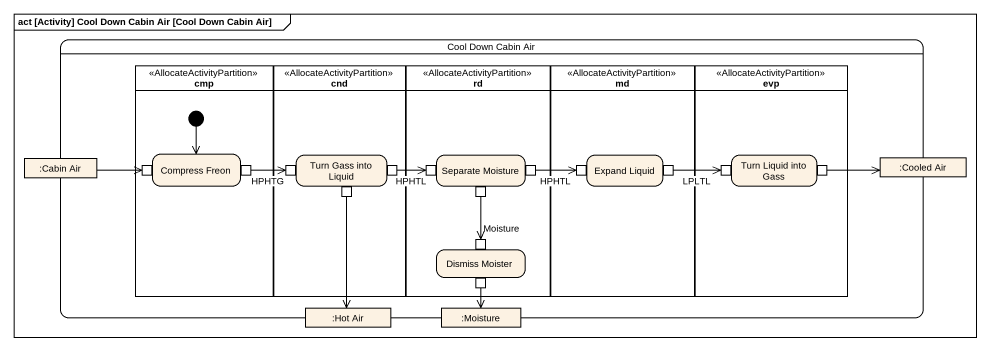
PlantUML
@startuml
mainframe act [Activity] Cool Down Cabin Air [Cool Down Cabin Air]
hide empty description
state "Cool Down Cabin Air" as Cool_Down_Cabin_Air {
  state cmp <<AllocateActivityPartition>> {
    state "Compress Freon" as Compress_Freon {
      state pin1 <<inputPin>>
      state pin2 <<outputPin>>
    }
    [*] --> Compress_Freon
  }
  state cnd <<AllocateActivityPartition>> {
    state "Turn Gass into Liquid" as Turn_Gass_into_Liquid {
      state pin3 <<inputPin>>
      state pin4 <<outputPin>>
      state pin11 <<outputPin>>
    }
  }
  state rd <<AllocateActivityPartition>> {
    state "Separate Moisture" as Separate_Moisture {
      state pin5 <<inputPin>>
      state pin6 <<outputPin>>
      state pin12 <<outputPin>>
    }
    state "Dismiss Moister" as Dismiss_Moister {
      state pin13 <<inputPin>>
      state pin14 <<outputPin>>
    }
  }
  state md <<AllocateActivityPartition>> {
    state "Expand Liquid" as Expand_Liquid {
      state pin7 <<inputPin>>
      state pin8 <<outputPin>>
    }
  }
  state evp <<AllocateActivityPartition>> {
    state "Turn Liquid into Gass" as Turn_Liquid_into_Gass {
      state pin9 <<inputPin>>
      state pin10 <<outputPin>>
    }
  }
  state ":Cabin Air" as Cabin_Air <<object>>
  state ":Cooled Air" as Cooled_Air <<object>>
  state ":Hot Air" as Hot_Air <<object>>
  state ":Moisture" as Moisture <<object>>
}
Cabin_Air -right-> pin1
pin2 -right-> pin3 : HPHTG
pin4 -right-> pin5 : HPHTL
pin6 -right-> pin7 : HPHTL
pin8 -right-> pin9 : LPLTL
pin10 -right-> Cooled_Air
pin11 --> Hot_Air
pin12 --> pin13 : Moisture
pin14 --> Moisture
@enduml
